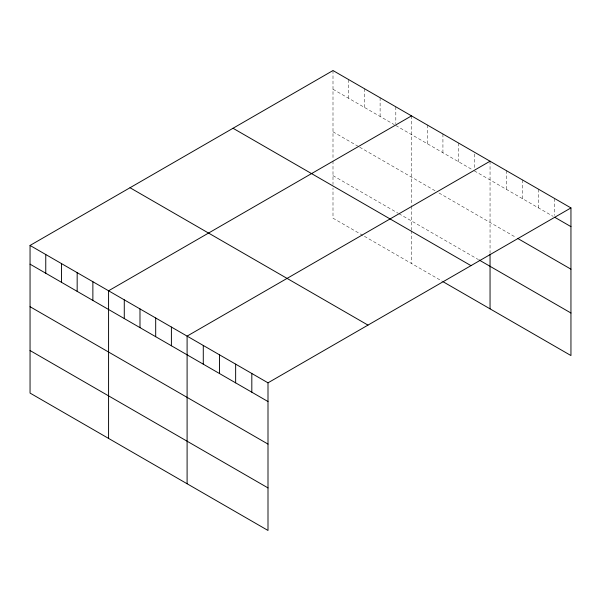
<?xml version="1.0" encoding="UTF-8"?>
<svg xmlns="http://www.w3.org/2000/svg" width="601" height="601" viewBox="0 0 601 601"><rect width="100%" height="100%" fill="white"/><g stroke="black" fill="none" stroke-linecap="round" stroke-linejoin="round"><path stroke-width="0.45" stroke-dasharray="3 2.25" d="M332.999 70.542L332.999 159.197M332.999 89.256L394.248 124.617M395.819 125.526L472.769 169.955M474.339 170.864L553.153 216.368M332.999 131.799L358.91 146.764M359.699 147.215L435.868 191.193M439.008 193.004L515.936 237.418M332.999 175.635L398.17 213.257M398.959 213.716L478.268 259.504M362.839 235.397L332.999 218.171L332.999 188.038M364.409 236.306L442.148 281.185M554.768 198.578L554.768 215.428M538.586 189.24L538.586 207.954M522.404 179.894L522.404 198.615M506.23 170.556L506.23 189.27M490.048 161.211L490.048 253.517M474.339 154.021L474.339 168.055M458.638 143.076L458.638 161.797M442.929 134.008L442.929 152.729M427.228 124.948L427.228 143.662M411.52 115.88L411.52 205.444M411.52 206.353L411.52 229.83M411.52 230.716L411.52 263.508M395.819 106.813L395.819 123.656M380.11 97.745L380.11 116.459M364.409 88.678L364.409 107.391M348.7 79.61L348.7 98.324M332.999 161.023L332.999 184.492"/><path stroke-width="0.9" d="M30.05 245.448L268.001 382.829L268.001 530.458L30.05 393.077L30.05 245.448L332.999 70.542L570.95 207.923L570.95 355.552L442.929 281.644M411.52 115.88L108.578 290.779L108.578 438.414M490.048 161.211L187.099 336.117L187.099 483.752M268.001 382.829L570.95 207.923M554.768 217.299L570.95 226.637M517.551 238.357L570.95 269.18M479.05 259.955L570.95 313.008M233.023 128.261L470.981 265.642M130.019 187.73L367.977 325.111M30.05 264.162L268.001 401.543M30.05 306.705L268.001 444.086M30.05 350.533L268.001 487.914M490.048 254.433L490.048 308.846M251.819 373.484L251.819 392.205M235.645 364.146L235.645 382.86M219.463 354.8L219.463 373.522M203.281 345.462L203.281 364.176M171.398 327.049L171.398 345.77M155.689 317.982L155.689 336.703M139.988 308.914L139.988 327.635M124.279 299.846L124.279 318.568M92.87 281.719L92.87 300.432M77.168 272.651L77.168 291.365M61.46 263.584L61.46 282.297M45.759 254.516L45.759 273.23"/></g></svg>
